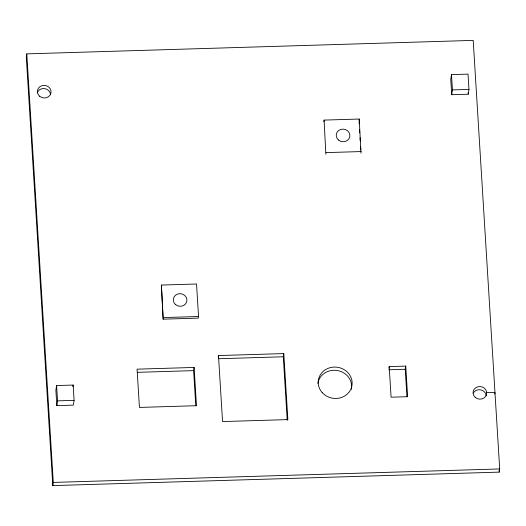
<?xml version="1.0" encoding="UTF-8"?>
<svg xmlns="http://www.w3.org/2000/svg" width="526" height="526" viewBox="0 0 526 526"><rect width="100%" height="100%" fill="white"/><g stroke="black" fill="none" stroke-linecap="round" stroke-linejoin="round"><path stroke-width="0.79" d="M26.787 53.876L26.3 57.064L52.804 485.61L499.213 472.124L499.7 468.936L473.196 40.39L26.787 53.876L53.29 482.414L52.804 485.61M56.611 385.551L55.881 390.338L56.821 405.638L73.357 405.145L74.094 400.358L73.147 385.052L56.611 385.551L57.558 400.858L56.821 405.638M72.897 386.649L73.147 385.052M161.397 285.059L163.165 319.177L198.302 318.112L198.545 316.52L196.533 283.994L161.397 285.059L163.165 319.177M195.784 405.638L193.621 370.633L194.107 367.444L137.069 369.167L139.436 407.426L196.474 405.704L194.107 367.444M218.231 357.161L218.474 355.563L283.784 353.59L287.867 419.597L222.557 421.563L218.474 355.563M287.229 420.34L283.297 356.779L283.784 353.59M323.845 121.697L324.088 120.099L359.225 119.04L360.994 153.158M325.857 154.217L324.088 120.099M359.225 119.04L359.179 123.886M388.957 368.187L389.201 366.589L405.737 366.089L407.63 396.703L391.094 397.196L389.201 366.589M406.94 396.67L405.244 369.278L405.737 366.089M451.499 74.62L450.762 79.406L451.709 94.713L468.245 94.213L468.975 89.427L468.028 74.12L451.499 74.62L452.445 89.926L451.709 94.713M494.723 394.007L494.966 392.409L486.701 392.659M452.445 89.926L468.975 89.427M326.1 152.619L361.237 151.56M163.408 317.579L198.545 316.52M218.803 358.725L283.297 356.779M137.391 372.329L193.621 370.633M388.714 369.778L405.244 369.278M57.558 400.858L74.094 400.358M53.29 482.414L499.7 468.936M499.108 470.5L499.213 472.124M468.147 92.602L468.245 94.213M359.534 129.574L359.738 132.828M360.034 137.707L360.238 140.961M360.593 146.649L360.79 149.903M473.288 393.08A6.845 6.305 8.7 0 1 480.777 389.904A6.845 6.305 8.7 0 1 486.215 395.848M37.208 92.905A6.845 6.305 8.7 0 1 44.552 88.618A6.845 6.305 8.7 0 1 50.575 94.667M317.882 383.349A17.003 15.662 8.7 0 1 337.528 370.547A17.003 15.662 8.7 0 1 351.342 389.365M175.388 304.423A6.845 6.305 8.7 0 0 186.75 301.641A6.845 6.305 8.7 0 0 178.215 293.87A6.845 6.305 8.7 0 0 175.388 304.423M338.507 140.047A6.845 6.305 8.7 0 0 349.744 136.872A6.845 6.305 8.7 0 0 340.914 129.389A6.845 6.305 8.7 0 0 338.507 140.047M475.333 397.472A6.845 6.305 8.7 0 0 486.57 394.303A6.845 6.305 8.7 0 0 477.74 386.82A6.845 6.305 8.7 0 0 475.333 397.472M39.693 96.291A6.845 6.305 8.7 0 0 50.93 93.115A6.845 6.305 8.7 0 0 42.1 85.639A6.845 6.305 8.7 0 0 39.693 96.291M322.142 392.521A17.003 15.662 8.7 0 0 351.112 388.53A17.003 15.662 8.7 0 0 332.268 367.233A17.003 15.662 8.7 0 0 322.142 392.521"/></g></svg>
